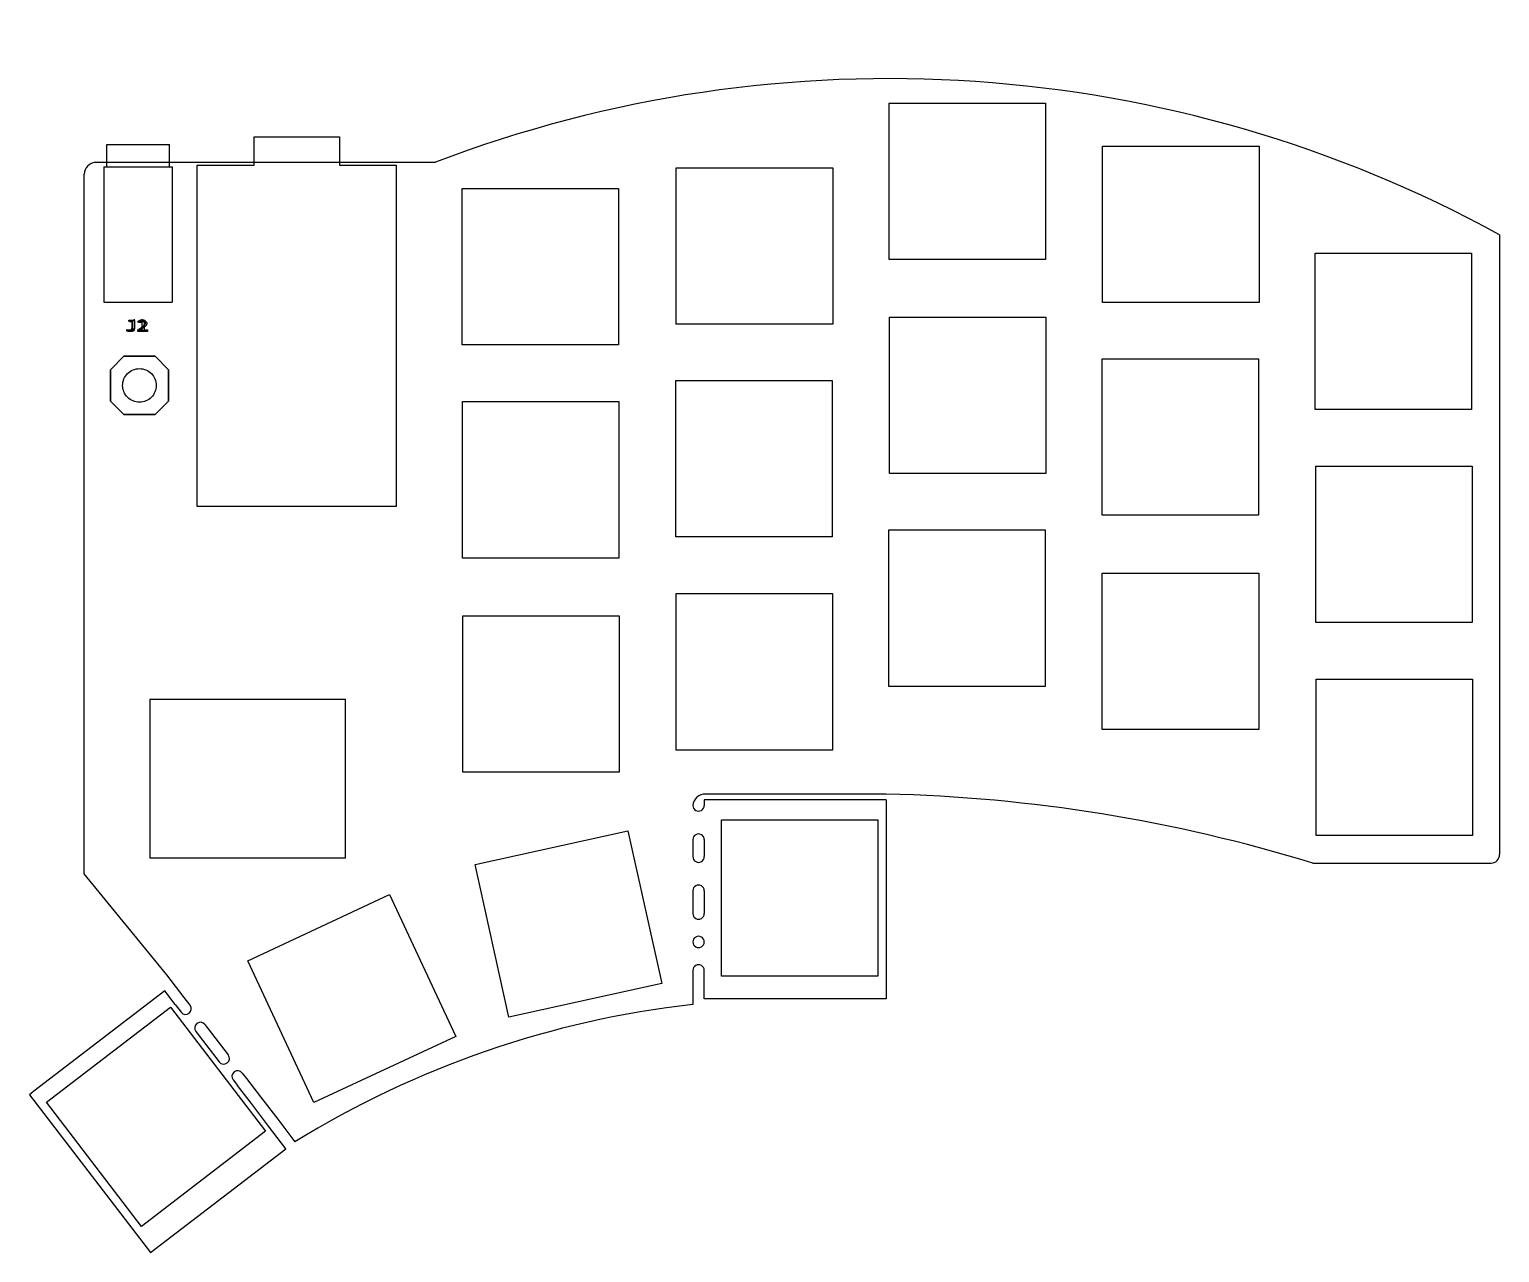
# Model space of a CAD drawing. Extents: x 0 to 131, y -105 to 4.
import ezdxf

# ---------------------------------------------------------------- set-up
doc = ezdxf.new("R2010")
doc.units = 0
doc.layers.get('0').update_dxf_attribs({"linetype": 'CONTINUOUS'})

msp = doc.modelspace()

# ---------------------------------------------------------------- linework, layer by layer
at = {"color": 7}
for p, q in [((76.816909, -2.251221), (90.786882, -2.251221)), ((76.816909, -16.221194), (76.816909, -2.251221)), ((90.786882, -2.251221), (90.786882, -16.221194)), ((6.927519, -7.952423), (6.927519, -5.952427)), ((6.927519, -5.952427), (12.527508, -5.952427)), ((12.527508, -7.952423), (12.527508, -5.952427)), ((20.090693, -7.802125), (20.090693, -5.26213)), ((20.090693, -5.26213), (27.710678, -5.26213)), ((27.710678, -5.26213), (27.710678, -7.802125)), ((95.877309, -20.066676), (95.877309, -6.096703)), ((95.877309, -6.096703), (109.847281, -6.096703)), ((109.847281, -6.096703), (109.847281, -20.066676)), ((5.90752, -7.535425), (14.907505, -7.535425)), ((14.907505, -7.535425), (27.507481, -7.535425)), ((15.010702, -7.802125), (20.090693, -7.802125)), ((15.010702, -38.282067), (15.010702, -7.802125)), ((27.507481, -7.535425), (36.288694, -7.535425)), ((27.710678, -7.802125), (32.790669, -7.802125)), ((32.790669, -7.802125), (32.790669, -38.282067)), ((32.790669, -7.802125), (32.790669, -38.282067)), ((4.924145, -71.09246), (4.924145, -8.608579)), ((6.677519, -7.952423), (12.777508, -7.952423)), ((6.677519, -7.952423), (6.677519, -20.0524)), ((12.777508, -7.952423), (12.777508, -20.0524)), ((57.799347, -21.995836), (57.799347, -8.025863)), ((57.799347, -8.025863), (71.76932, -8.025863)), ((71.76932, -8.025863), (71.76932, -21.995836)), ((38.66569, -9.887109), (52.635664, -9.887109)), ((38.66569, -23.857083), (38.66569, -9.887109)), ((52.635664, -9.887109), (52.635664, -23.857083)), ((131.33428, -14.012413), (131.33428, -69.384309)), ((114.864451, -15.648899), (128.834424, -15.648899)), ((114.864451, -29.618872), (114.864451, -15.648899)), ((128.834424, -15.648899), (128.834424, -29.618872)), ((90.786882, -16.221194), (76.816909, -16.221194)), ((6.677519, -20.0524), (12.777508, -20.0524)), ((109.847281, -20.066676), (95.877309, -20.066676)), ((8.892473, -21.749864), (8.892473, -21.646999)), ((8.892473, -21.646999), (9.377335, -21.646999)), ((9.190195, -21.749864), (8.892473, -21.749864)), ((8.972094, -21.785864), (8.972094, -21.682999)), ((8.972094, -21.682999), (9.410725, -21.682999)), ((9.241429, -21.785864), (8.972094, -21.785864)), ((9.190195, -22.315617), (9.190195, -21.749864)), ((9.241429, -22.351617), (9.241429, -21.785864)), ((9.39418, -22.283064), (9.346561, -22.425921)), ((9.39418, -22.319062), (9.346561, -22.461919)), ((9.377335, -21.646999), (9.377335, -22.364445)), ((9.39418, -21.568779), (9.39418, -22.283064)), ((9.39418, -21.604777), (9.39418, -22.319062)), ((9.410725, -21.682999), (9.410725, -22.400445)), ((9.738201, -21.860082), (9.738201, -21.723364)), ((9.746752, -21.860082), (9.738201, -21.860082)), ((10.346559, -22.033348), (9.775132, -22.604775)), ((9.81494, -21.867702), (9.81494, -21.779161)), ((10.107937, -21.867702), (9.81494, -21.867702)), ((9.822751, -21.700016), (9.87037, -21.652397)), ((9.917989, -21.806875), (9.822751, -21.854494)), ((9.87037, -21.652397), (9.965608, -21.604777)), ((10.013227, -21.711637), (9.917989, -21.806875)), ((9.965608, -21.604777), (10.203703, -21.604777)), ((10.108465, -21.568779), (10.013227, -21.711637)), ((10.107937, -22.517438), (10.107937, -21.867702)), ((10.108465, -22.568777), (10.108465, -21.568779)), ((10.142908, -21.643744), (10.289405, -21.643744)), ((10.203703, -21.604777), (10.29894, -21.652397)), ((10.289405, -21.643744), (10.289405, -22.517438)), ((10.29894, -21.652397), (10.346559, -21.700016)), ((10.346559, -21.700016), (10.394178, -21.795254)), ((10.394178, -21.890492), (10.346559, -22.033348)), ((10.394178, -21.795254), (10.394178, -21.890492)), ((71.76932, -21.995836), (57.799347, -21.995836)), ((76.836292, -21.376636), (90.806265, -21.376636)), ((76.836292, -35.346609), (76.836292, -21.376636)), ((90.806265, -21.376636), (90.806265, -35.346609)), ((8.713839, -22.611188), (8.713839, -22.490745)), ((8.713839, -22.490745), (8.724236, -22.490745)), ((8.810494, -22.647188), (8.810494, -22.526745)), ((8.810494, -22.526745), (8.819899, -22.526745)), ((9.108467, -22.568777), (9.013229, -22.568777)), ((9.108467, -22.604775), (9.013229, -22.604775)), ((9.251323, -22.521158), (9.108467, -22.568777)), ((9.251323, -22.557156), (9.108467, -22.604775)), ((9.346561, -22.425921), (9.251323, -22.521158)), ((9.346561, -22.461919), (9.251323, -22.557156)), ((9.706565, -22.652396), (9.706565, -22.516329)), ((10.568436, -22.652396), (9.706565, -22.652396)), ((9.775132, -22.604775), (10.394178, -22.604775)), ((9.81494, -22.616396), (9.81494, -22.517438)), ((9.81494, -22.517438), (10.107937, -22.517438)), ((10.576732, -22.616396), (9.81494, -22.616396)), ((10.394178, -22.568777), (9.822751, -22.568777)), ((9.883556, -22.541068), (10.568436, -22.541068)), ((10.289405, -22.517438), (10.576732, -22.517438)), ((10.568436, -22.541068), (10.568436, -22.652396)), ((10.576732, -22.517438), (10.576732, -22.616396)), ((7.254519, -26.074389), (8.454517, -24.874391)), ((8.454517, -24.874391), (7.254519, -26.074389)), ((8.454517, -24.874391), (11.254512, -24.874391)), ((11.254512, -24.874391), (8.454517, -24.874391)), ((11.254512, -24.874391), (12.454509, -26.074389)), ((12.454509, -26.074389), (11.254512, -24.874391)), ((52.635664, -23.857083), (38.66569, -23.857083)), ((7.254519, -28.874383), (7.254519, -26.074389)), ((7.254519, -26.074389), (7.254519, -28.874383)), ((12.454509, -26.074389), (12.454509, -28.874383)), ((12.454509, -28.874383), (12.454509, -26.074389)), ((95.8304, -39.077268), (95.8304, -25.107294)), ((95.8304, -25.107294), (109.800371, -25.107294)), ((109.800371, -25.107294), (109.800371, -39.077268)), ((11.354511, -27.474387), (11.354511, -27.474387)), ((11.354511, -27.474387), (11.354511, -27.474387)), ((57.752435, -27.036452), (71.722408, -27.036452)), ((57.752435, -41.006425), (57.752435, -27.036452)), ((71.722408, -27.036452), (71.722408, -41.006425)), ((8.454517, -30.074381), (7.254519, -28.874383)), ((7.254519, -28.874383), (8.454517, -30.074381)), ((12.454509, -28.874383), (11.254512, -30.074381)), ((11.254512, -30.074381), (12.454509, -28.874383)), ((11.254512, -30.074381), (8.454517, -30.074381)), ((8.454517, -30.074381), (11.254512, -30.074381)), ((38.709334, -42.891942), (38.709334, -28.921968)), ((38.709334, -28.921968), (52.679308, -28.921968)), ((52.679308, -28.921968), (52.679308, -42.891942)), ((128.834424, -29.618872), (114.864451, -29.618872)), ((90.806265, -35.346609), (76.836292, -35.346609)), ((114.908091, -34.683764), (128.878064, -34.683764)), ((114.908091, -48.653738), (114.908091, -34.683764)), ((128.878064, -34.683764), (128.878064, -48.653738)), ((32.790669, -38.282067), (15.010702, -38.282067)), ((109.800371, -39.077268), (95.8304, -39.077268)), ((76.789377, -54.357202), (76.789377, -40.387228)), ((76.789377, -40.387228), (90.75935, -40.387228)), ((90.75935, -40.387228), (90.75935, -54.357202)), ((71.722408, -41.006425), (57.752435, -41.006425)), ((52.679308, -42.891942), (38.709334, -42.891942)), ((95.849772, -44.232702), (109.819751, -44.232702)), ((95.849772, -58.202675), (95.849772, -44.232702)), ((109.819751, -44.232702), (109.819751, -58.202675)), ((57.79608, -60.041285), (57.79608, -46.071312)), ((57.79608, -46.071312), (71.766053, -46.071312)), ((71.766053, -46.071312), (71.766053, -60.041285)), ((38.728712, -62.017357), (38.728712, -48.047384)), ((38.728712, -48.047384), (52.698686, -48.047384)), ((52.698686, -48.047384), (52.698686, -62.017357)), ((128.878064, -48.653738), (114.908091, -48.653738)), ((114.951731, -67.688602), (114.951731, -53.718629)), ((114.951731, -53.718629), (128.921704, -53.718629)), ((128.921704, -53.718629), (128.921704, -67.688602)), ((90.75935, -54.357202), (76.789377, -54.357202)), ((10.76751, -55.513333), (28.267477, -55.513333)), ((10.76751, -55.513333), (10.76751, -69.713305)), ((28.267477, -69.713305), (28.267477, -55.513333)), ((109.819751, -58.202675), (95.849772, -58.202675)), ((71.766053, -60.041285), (57.79608, -60.041285)), ((52.698686, -62.017357), (38.728712, -62.017357)), ((76.552008, -63.980474), (60.418648, -63.977174)), ((60.296039, -64.488473), (60.296038, -64.996472)), ((76.552007, -64.488472), (60.296039, -64.488473)), ((76.552007, -64.488472), (76.552008, -82.26844)), ((61.831158, -80.247956), (61.831158, -66.277983)), ((61.831158, -66.277983), (75.801132, -66.277983)), ((75.801132, -66.277983), (75.801132, -80.247956)), ((39.833827, -70.278299), (53.472656, -67.254644)), ((53.472656, -67.254644), (56.496311, -80.893473)), ((59.280041, -68.044467), (59.28004, -69.568464)), ((60.296039, -68.044466), (60.296039, -69.568464)), ((128.921704, -67.688602), (114.951731, -67.688602)), ((28.267477, -69.713305), (10.76751, -69.713305)), ((42.857482, -83.917128), (39.833827, -70.278299)), ((114.651932, -70.146306), (130.572281, -70.146306)), ((12.303228, -80.127017), (4.924145, -71.09246)), ((19.531787, -78.863248), (32.192882, -72.959282)), ((32.192882, -72.959282), (38.096847, -85.620377)), ((59.28004, -72.616458), (59.280041, -74.648454)), ((60.296039, -72.616458), (60.296039, -74.648454)), ((25.435753, -91.524343), (19.531787, -78.863248)), ((59.280041, -79.728444), (59.28004, -82.776439)), ((60.296039, -82.26844), (60.296039, -79.728444)), ((13.849479, -82.142131), (12.303228, -80.127017)), ((56.496311, -80.893473), (42.857482, -83.917128)), ((75.801132, -80.247956), (61.831158, -80.247956)), ((12.115682, -81.551563), (0.428023, -90.51982)), ((13.043433, -82.760631), (12.115682, -81.551563)), ((14.385175, -82.847475), (13.849479, -82.142131)), ((76.552008, -82.26844), (60.296039, -82.26844)), ((1.537211, -91.505739), (12.620337, -83.001358)), ((12.620337, -83.001358), (21.124718, -94.084484)), ((13.043433, -82.760631), (13.579129, -83.465976)), ((14.898935, -85.178767), (16.980883, -87.899226)), ((15.704981, -84.560268), (17.786927, -87.280725)), ((38.096847, -85.620377), (25.435753, -91.524343)), ((19.023929, -88.892816), (19.415982, -89.39654)), ((0.428023, -90.51982), (0.025, -90.829069)), ((18.217883, -89.511317), (18.609938, -90.015041)), ((19.846937, -91.627131), (18.609938, -90.015041)), ((19.415982, -89.39654), (20.652983, -91.008631)), ((0.025, -90.829069), (10.848758, -104.934863)), ((10.041592, -102.588868), (1.537211, -91.505739)), ((21.393188, -93.642245), (19.846937, -91.627131)), ((20.652983, -91.008631), (22.199234, -93.023744)), ((22.199234, -93.023744), (23.745485, -95.038858)), ((21.124718, -94.084484), (10.041592, -102.588868)), ((22.939439, -95.657358), (21.393188, -93.642245)), ((10.848758, -104.934863), (22.939439, -95.657358))]:
    msp.add_line(p, q, dxfattribs=at)
for points in [[(131.33428, -14.012413), (102.128581, 1.957487), (67.390902, 4.324725), (36.288694, -7.535425)], [(5.90752, -7.535425), (5.364661, -7.610789), (4.951913, -8.061219), (4.924144, -8.608581)], [(9.182634, -22.402856), (9.187675, -22.377682), (9.190195, -22.348603), (9.190195, -22.315617)], [(9.738201, -21.723364), (9.778673, -21.708173), (9.83254, -21.694284), (9.899802, -21.681697)], [(9.923743, -21.79628), (9.863321, -21.810169), (9.804324, -21.831436), (9.746752, -21.860082)], [(9.81494, -21.779161), (9.854636, -21.779161), (9.897168, -21.77699), (9.942535, -21.77265)], [(9.886122, -22.399142), (9.946544, -22.36008), (10.002691, -22.321234), (10.054563, -22.282606)], [(9.899802, -21.681697), (9.967635, -21.66911), (10.033187, -21.662817), (10.096459, -21.662817)], [(10.092184, -21.775447), (10.040312, -21.775447), (9.984165, -21.782391), (9.923743, -21.79628)], [(9.942535, -21.77265), (9.987902, -21.767876), (10.022243, -21.761149), (10.045557, -21.752468)], [(10.045557, -21.752468), (10.074541, -21.741617), (10.097225, -21.727945), (10.113608, -21.711452)], [(10.054563, -22.282606), (10.164007, -22.201877), (10.238964, -22.137858), (10.279435, -22.090549)], [(10.254639, -22.289768), (10.193648, -22.33534), (10.13066, -22.379611), (10.065678, -22.42258)], [(10.274305, -21.818416), (10.230984, -21.78977), (10.170276, -21.775447), (10.092184, -21.775447)], [(10.096459, -21.662817), (10.226994, -21.662817), (10.329313, -21.686906), (10.403415, -21.735083)], [(10.113608, -21.711452), (10.13062, -21.694525), (10.140387, -21.671956), (10.142908, -21.643744)], [(10.363228, -22.203179), (10.333587, -22.229221), (10.297391, -22.258084), (10.254639, -22.289768)], [(10.340142, -21.936254), (10.340142, -21.885906), (10.318197, -21.846627), (10.274305, -21.818416)], [(10.279435, -22.090549), (10.319907, -22.042807), (10.340142, -21.991375), (10.340142, -21.936254)], [(10.441891, -22.123753), (10.41966, -22.150662), (10.39344, -22.177138), (10.363228, -22.203179)], [(10.403415, -21.735083), (10.477518, -21.782825), (10.514569, -21.847712), (10.514569, -21.929744)], [(10.495758, -22.033258), (10.483787, -22.064942), (10.465832, -22.095107), (10.441891, -22.123753)], [(10.514569, -21.929744), (10.514569, -21.966635), (10.508299, -22.00114), (10.495758, -22.033258)], [(8.840489, -22.624208), (8.790081, -22.620736), (8.747864, -22.616396), (8.713839, -22.611188)], [(8.724236, -22.490745), (8.75007, -22.496822), (8.78189, -22.503115), (8.819696, -22.509625)], [(8.925068, -22.660208), (8.879466, -22.656736), (8.841275, -22.652396), (8.810494, -22.647188)], [(8.819696, -22.509625), (8.857502, -22.516136), (8.896253, -22.519391), (8.93595, -22.519391)], [(8.819899, -22.526745), (8.84327, -22.532822), (8.872056, -22.539115), (8.906257, -22.545625)], [(8.961469, -22.630068), (8.931224, -22.630068), (8.890897, -22.628115), (8.840489, -22.624208)], [(8.906257, -22.545625), (8.940458, -22.552136), (8.975514, -22.555391), (9.011426, -22.555391)], [(9.034511, -22.666068), (9.007151, -22.666068), (8.970669, -22.664115), (8.925068, -22.660208)], [(8.93595, -22.519391), (8.993919, -22.519391), (9.039916, -22.514834), (9.073942, -22.505719)], [(9.263917, -22.561058), (9.188935, -22.607065), (9.088119, -22.630068), (8.961469, -22.630068)], [(9.011426, -22.555391), (9.063868, -22.555391), (9.105479, -22.550834), (9.13626, -22.541719)], [(9.308121, -22.597058), (9.240289, -22.643065), (9.149086, -22.666068), (9.034511, -22.666068)], [(9.073942, -22.505719), (9.108597, -22.496605), (9.134116, -22.483584), (9.150499, -22.466658)], [(9.13626, -22.541719), (9.167611, -22.532605), (9.190697, -22.519584), (9.205518, -22.502657)], [(9.150499, -22.466658), (9.167512, -22.449296), (9.178223, -22.428029), (9.182634, -22.402856)], [(9.205518, -22.502657), (9.220908, -22.485296), (9.230598, -22.464029), (9.234589, -22.438856)], [(9.234589, -22.438856), (9.239149, -22.413682), (9.241429, -22.384603), (9.241429, -22.351617)], [(9.377335, -22.364445), (9.377335, -22.449513), (9.339529, -22.515051), (9.263917, -22.561058)], [(9.410725, -22.400445), (9.410725, -22.485513), (9.376524, -22.551051), (9.308121, -22.597058)], [(9.706565, -22.516329), (9.766417, -22.477267), (9.826269, -22.438204), (9.886122, -22.399142)], [(10.065678, -22.42258), (10.000696, -22.465114), (9.939988, -22.50461), (9.883556, -22.541068)], [(8.793856, -26.413729), (9.07516, -26.132425), (9.45669, -25.97439), (9.854514, -25.97439)], [(8.793856, -26.413729), (9.07516, -26.132425), (9.45669, -25.97439), (9.854514, -25.97439)], [(9.854514, -25.97439), (10.252338, -25.97439), (10.633868, -26.132425), (10.915172, -26.413729)], [(9.854514, -25.97439), (10.252338, -25.97439), (10.633868, -26.132425), (10.915172, -26.413729)], [(8.354517, -27.474387), (8.354517, -27.076563), (8.512552, -26.695033), (8.793856, -26.413729)], [(8.354517, -27.474387), (8.354517, -27.076563), (8.512552, -26.695033), (8.793856, -26.413729)], [(8.793856, -28.535045), (8.512552, -28.253741), (8.354517, -27.872211), (8.354517, -27.474387)], [(8.793856, -28.535045), (8.512552, -28.253741), (8.354517, -27.872211), (8.354517, -27.474387)], [(10.915172, -26.413729), (11.196476, -26.695033), (11.354511, -27.076563), (11.354511, -27.474387)], [(10.915172, -26.413729), (11.196476, -26.695033), (11.354511, -27.076563), (11.354511, -27.474387)], [(11.354511, -27.474387), (11.354511, -27.872211), (11.196476, -28.253741), (10.915172, -28.535045)], [(11.354511, -27.474387), (11.354511, -27.872211), (11.196476, -28.253741), (10.915172, -28.535045)], [(9.854514, -28.974384), (9.45669, -28.974384), (9.07516, -28.816349), (8.793856, -28.535045)], [(9.854514, -28.974384), (9.45669, -28.974384), (9.07516, -28.816349), (8.793856, -28.535045)], [(10.915172, -28.535045), (10.633868, -28.816349), (10.252338, -28.974384), (9.854514, -28.974384)], [(10.915172, -28.535045), (10.633868, -28.816349), (10.252338, -28.974384), (9.854514, -28.974384)], [(60.418648, -63.977174), (59.828534, -63.960343), (59.328367, -64.4081), (59.280041, -64.996472)], [(114.651932, -70.146306), (102.295153, -66.35206), (89.474785, -64.2773), (76.552008, -63.980474)], [(59.280041, -64.996472), (59.280041, -65.177963), (59.376866, -65.345666), (59.534041, -65.436411)], [(59.534041, -65.436411), (59.691216, -65.527156), (59.884864, -65.527156), (60.042039, -65.43641)], [(60.042039, -65.43641), (60.199214, -65.345665), (60.296037, -65.177961), (60.296037, -64.99647)], [(59.534039, -67.604525), (59.376863, -67.69527), (59.280039, -67.862975), (59.280039, -68.044466)], [(60.042039, -67.604525), (59.884863, -67.513779), (59.691215, -67.513779), (59.534039, -67.604525)], [(60.296039, -68.044466), (60.296039, -67.862975), (60.199215, -67.69527), (60.042039, -67.604525)], [(59.28004, -69.568464), (59.28004, -69.749955), (59.376864, -69.917659), (59.53404, -70.008405)], [(60.04204, -70.008405), (60.199216, -69.917659), (60.29604, -69.749955), (60.29604, -69.568464)], [(131.111096, -69.923121), (131.253998, -69.780219), (131.33428, -69.586402), (131.33428, -69.384307)], [(59.53404, -70.008405), (59.691216, -70.09915), (59.884864, -70.09915), (60.04204, -70.008405)], [(130.572281, -70.146306), (130.774376, -70.146306), (130.968193, -70.066024), (131.111096, -69.923121)], [(59.534041, -72.176518), (59.376865, -72.267263), (59.280041, -72.434967), (59.280041, -72.616458)], [(60.04204, -72.176518), (59.884864, -72.085773), (59.691216, -72.085773), (59.534041, -72.176518)], [(60.296039, -72.616458), (60.296039, -72.434967), (60.199215, -72.267263), (60.04204, -72.176518)], [(59.280041, -74.648454), (59.280041, -74.829945), (59.376865, -74.997649), (59.534041, -75.088394)], [(60.04204, -75.088394), (60.199215, -74.997649), (60.296039, -74.829945), (60.296039, -74.648454)], [(59.534041, -75.088394), (59.691216, -75.179139), (59.884864, -75.179139), (60.04204, -75.088394)], [(59.534041, -76.748508), (59.376866, -76.839253), (59.280041, -77.006957), (59.280041, -77.188447)], [(59.280041, -77.188447), (59.280041, -77.369938), (59.376864, -77.537642), (59.53404, -77.628388)], [(60.04204, -76.748509), (59.884865, -76.657763), (59.691217, -76.657763), (59.534041, -76.748508)], [(60.042039, -77.628389), (60.199214, -77.537644), (60.296039, -77.36994), (60.296039, -77.188449)], [(60.296039, -77.188449), (60.296039, -77.006959), (60.199216, -76.839254), (60.04204, -76.748509)], [(59.53404, -77.628388), (59.691215, -77.719133), (59.884863, -77.719134), (60.042039, -77.628389)], [(59.534041, -79.288504), (59.376865, -79.37925), (59.280041, -79.546954), (59.280041, -79.728444)], [(60.04204, -79.288504), (59.884864, -79.197759), (59.691216, -79.197759), (59.534041, -79.288504)], [(60.296039, -79.728444), (60.296039, -79.546954), (60.199215, -79.37925), (60.04204, -79.288504)], [(13.57913, -83.465976), (13.75003, -83.688217), (14.068661, -83.729997), (14.291081, -83.559328)], [(14.291081, -83.559328), (14.5135, -83.38866), (14.555611, -83.070072), (14.385175, -82.847475)], [(59.28004, -82.776439), (46.673905, -84.18486), (34.537358, -88.372993), (23.745485, -95.038858)], [(14.992894, -84.466736), (14.770405, -84.637457), (14.728347, -84.956175), (14.898935, -85.178767)], [(15.704981, -84.560268), (15.534126, -84.337881), (15.215383, -84.296015), (14.992894, -84.466736)], [(16.980883, -87.899226), (17.151783, -88.121467), (17.470414, -88.163246), (17.692833, -87.992578)], [(17.692833, -87.992578), (17.915252, -87.821909), (17.957364, -87.503322), (17.786927, -87.280725)], [(18.312081, -88.799598), (18.089714, -88.970226), (18.047561, -89.288715), (18.217882, -89.511317)], [(19.023929, -88.892816), (18.852994, -88.670685), (18.534448, -88.62897), (18.312081, -88.799598)]]:
    msp.add_open_spline(points, degree=3, dxfattribs=at)

doc.saveas('drawing.dxf')
